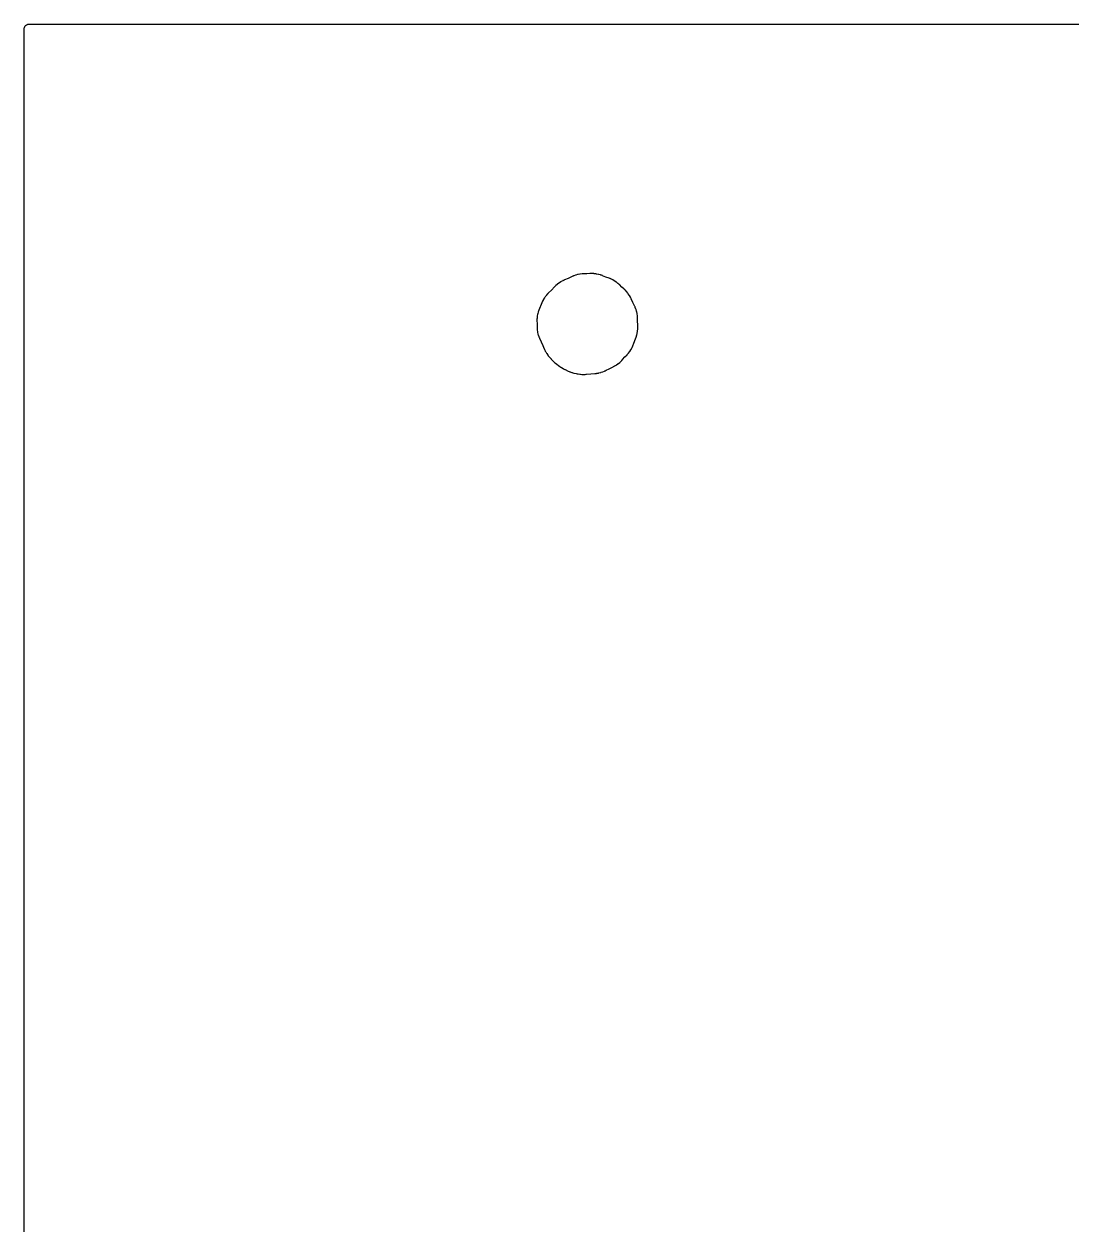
# Model space of a CAD drawing. Header units: millimetres. Extents: x 0 to 300, y 0 to 300.
# Drawn here: x -0.1 to 112.9, y 170.6 to 300.1 of the extents above; entities that cross this region are included whole.
import ezdxf

# ---------------------------------------------------------------- set-up
doc = ezdxf.new("R2010")
doc.units = ezdxf.units.MM
doc.layers.add('CUT', color=7, linetype='CONTINUOUS')

msp = doc.modelspace()

# ---------------------------------------------------------------- linework, layer by layer
at = {"layer": 'CUT'}
msp.add_lwpolyline([(-0.0625, 1.4375), (-0.0625, 298.5625), (-0.0625, 299.4478), (-0.0589, 299.5212), (-0.0503, 299.5794), (-0.036, 299.6365), (-0.0162, 299.6918), (0.009, 299.745), (0.0392, 299.7954), (0.0743, 299.8427), (0.1137, 299.8863), (0.1573, 299.9257), (0.2046, 299.9608), (0.255, 299.991), (0.3082, 300.0162), (0.3635, 300.036), (0.4206, 300.0503), (0.4788, 300.0589), (0.5522, 300.0625), (1.4375, 300.0625), (298.5476, 300.0625)], dxfattribs=at)
msp.add_lwpolyline([(55.2419, 267.1738), (55.246, 267.1144), (55.2489, 267.0841), (55.2721, 266.89), (55.2824, 266.8298), (55.2846, 266.82), (55.2865, 266.8094), (55.3186, 266.6684), (55.3246, 266.6417), (55.3251, 266.6398), (55.3292, 266.6221), (55.3457, 266.5636), (55.408, 266.3791), (55.4184, 266.3505), (55.4402, 266.2953), (55.446, 266.2813), (55.4846, 266.1904), (55.4907, 266.1764), (55.8402, 265.4082), (56.0096, 265.033), (56.0155, 265.0202), (56.0364, 264.9766), (56.0689, 264.9053), (56.0749, 264.8925), (56.1148, 264.8101), (56.121, 264.7974), (56.1462, 264.7485), (56.1596, 264.7237), (56.2495, 264.567), (56.2798, 264.5195), (56.384, 264.372), (56.4008, 264.3493), (56.4346, 264.3059), (56.4434, 264.2949), (56.5014, 264.224), (56.5104, 264.2132), (56.736, 263.95), (56.7465, 263.9381), (56.8154, 263.8619), (56.8262, 263.8503), (56.8688, 263.8056), (56.8912, 263.7833), (57.0407, 263.6422), (57.0643, 263.6211), (57.1114, 263.5811), (57.1236, 263.571), (57.2037, 263.5066), (57.2161, 263.4968), (57.6729, 263.1488), (57.686, 263.1391), (57.772, 263.0772), (57.7854, 263.0678), (57.838, 263.0321), (57.8655, 263.0145), (58.0468, 262.9052), (58.0752, 262.8891), (58.1314, 262.8593), (58.1459, 262.8519), (58.2408, 262.8048), (58.2555, 262.7977), (58.5763, 262.6491), (58.5914, 262.6424), (58.6901, 262.6), (58.7053, 262.5936), (58.7653, 262.5698), (58.7963, 262.5584), (58.876, 262.5317), (58.9855, 262.4925), (59.0167, 262.4822), (59.078, 262.464), (59.0938, 262.4595), (59.1967, 262.4318), (59.2126, 262.4278), (59.4354, 262.3745), (59.4502, 262.3711), (59.547, 262.3505), (59.562, 262.3476), (59.6204, 262.3367), (59.6505, 262.3319), (59.8439, 262.3059), (59.9006, 262.3012), (60.047, 262.2857), (60.1115, 262.2823), (60.3184, 262.2828), (60.3507, 262.2837), (60.4136, 262.2872), (60.4297, 262.2883), (60.5343, 262.297), (60.5504, 262.2986), (61.0167, 262.3499), (61.455, 262.3805), (61.4691, 262.3816), (61.5605, 262.3902), (61.5746, 262.3917), (61.6294, 262.3981), (61.6574, 262.402), (61.836, 262.4316), (61.8913, 262.4434), (62.064, 262.489), (62.1179, 262.506), (62.1279, 262.5096), (62.2736, 262.5543), (62.3266, 262.5733), (62.4935, 262.6423), (62.5193, 262.6536), (62.5691, 262.677), (62.5818, 262.6831), (62.6638, 262.7239), (62.6763, 262.7304), (62.9983, 262.9002), (63.4421, 263.1127), (63.4542, 263.1186), (63.5324, 263.1582), (63.5443, 263.1645), (63.5908, 263.1893), (63.6143, 263.2026), (63.7628, 263.2909), (63.8079, 263.3205), (63.946, 263.4204), (63.9806, 263.4478), (64.0086, 263.468), (64.145, 263.5758), (64.1865, 263.6118), (64.3142, 263.7332), (64.3337, 263.7526), (64.3708, 263.7914), (64.3802, 263.8014), (64.4406, 263.8673), (64.4498, 263.8775), (64.6986, 264.162), (64.934, 264.4072), (64.9441, 264.4181), (65.0093, 264.4894), (65.0192, 264.5005), (65.0573, 264.5444), (65.0762, 264.5673), (65.1939, 264.7172), (65.2283, 264.7657), (65.3292, 264.9243), (65.3294, 264.9247), (65.3597, 264.9719), (65.453, 265.1347), (65.48, 265.1876), (65.5579, 265.3612), (65.5694, 265.3886), (65.5905, 265.4426), (65.5957, 265.4565), (65.6286, 265.5472), (65.6334, 265.5612), (65.7641, 265.9517), (65.8966, 266.2951), (65.9018, 266.3091), (65.9343, 266.4), (65.9391, 266.414), (65.9573, 266.4691), (65.9659, 266.4976), (66.0165, 266.6811), (66.0295, 266.7391), (66.0613, 266.9242), (66.0645, 266.9506), (66.0685, 266.9735), (66.092, 267.1588), (66.0965, 267.2177), (66.1017, 267.4069), (66.1018, 267.4365), (66.1005, 267.4941), (66.1, 267.5089), (66.0955, 267.6048), (66.0947, 267.6195), (66.0667, 268.0122), (66.0557, 268.406), (66.0551, 268.4207), (66.0501, 268.5156), (66.0492, 268.5302), (66.0448, 268.5872), (66.0418, 268.6163), (66.0184, 268.8023), (66.0082, 268.8599), (65.9673, 269.0402), (65.9612, 269.0621), (65.9548, 269.091), (65.9059, 269.2699), (65.8877, 269.3257), (65.8207, 269.5013), (65.8096, 269.5285), (65.7866, 269.5809), (65.7805, 269.5943), (65.7401, 269.6806), (65.7337, 269.6938), (65.5606, 270.0413), (65.3846, 270.4375), (65.3785, 270.4506), (65.3384, 270.5354), (65.3321, 270.5484), (65.3067, 270.5987), (65.2931, 270.6242), (65.2021, 270.7853), (65.1714, 270.8341), (65.0667, 270.9836), (65.0314, 271.0293), (65.0224, 271.0399), (64.917, 271.1767), (64.8794, 271.221), (64.7521, 271.3568), (64.7318, 271.3775), (64.691, 271.417), (64.6805, 271.427), (64.6111, 271.491), (64.6003, 271.5007), (64.3706, 271.7027), (64.1002, 271.9637), (64.09, 271.9734), (64.0227, 272.0353), (64.0123, 272.0447), (63.971, 272.0809), (63.9495, 272.099), (63.8087, 272.2115), (63.7631, 272.2445), (63.6144, 272.342), (63.5868, 272.3583), (63.5432, 272.3868), (63.3893, 272.4776), (63.3393, 272.504), (63.1752, 272.5809), (63.1494, 272.5923), (63.0983, 272.6133), (63.0852, 272.6186), (62.9995, 272.6516), (62.9863, 272.6565), (62.6363, 272.7819), (62.2886, 272.926), (62.2745, 272.9316), (62.1825, 272.9671), (62.1683, 272.9723), (62.1124, 272.9922), (62.0836, 273.0017), (61.8974, 273.0576), (61.8385, 273.0721), (61.6501, 273.1084), (61.6022, 273.1151), (61.5889, 273.1177), (61.3989, 273.1448), (61.3385, 273.1504), (61.1441, 273.1583), (61.1138, 273.1587), (61.0545, 273.1581), (61.0393, 273.1578), (60.9407, 273.1543), (60.9256, 273.1536), (60.5886, 273.1331), (60.2865, 273.1296), (60.2719, 273.1292), (60.1773, 273.1258), (60.1627, 273.1251), (60.1059, 273.1216), (60.0769, 273.1192), (59.8912, 273.0989), (59.8337, 273.0897), (59.6533, 273.052), (59.6522, 273.0517), (59.646, 273.0507), (59.5899, 273.0391), (59.4144, 272.994), (59.3596, 272.9771), (59.1868, 272.9145), (59.1601, 272.9041), (59.1084, 272.8826), (59.0952, 272.8769), (59.0101, 272.839), (58.9971, 272.833), (58.5783, 272.6343), (58.1722, 272.4624), (58.1595, 272.4568), (58.0769, 272.4196), (58.0643, 272.4137), (58.0152, 272.3902), (57.9903, 272.3776), (57.833, 272.293), (57.7852, 272.2643), (57.6384, 272.1668), (57.6156, 272.1501), (57.5781, 272.1255), (57.4365, 272.0227), (57.3932, 271.9882), (57.2598, 271.8713), (57.2395, 271.8526), (57.2005, 271.8151), (57.1906, 271.8054), (57.1273, 271.7416), (57.1176, 271.7317), (56.7712, 271.3664), (56.4729, 271.0759), (56.4626, 271.0656), (56.3962, 270.9977), (56.3861, 270.9872), (56.3473, 270.9454), (56.3279, 270.9236), (56.2071, 270.7806), (56.1717, 270.7342), (56.1021, 270.6334), (56.068, 270.5901), (56.0356, 270.5445), (55.9399, 270.396), (55.9118, 270.3476), (55.8292, 270.1887), (55.8169, 270.1636), (55.794, 270.114), (55.7883, 270.1013), (55.7521, 270.0179), (55.7467, 270.005), (55.4276, 269.2201), (55.4221, 269.2059), (55.387, 269.1129), (55.3818, 269.0985), (55.3621, 269.0422), (55.3528, 269.013), (55.2979, 268.825), (55.2838, 268.7655), (55.2488, 268.5755), (55.2407, 268.5149), (55.225, 268.3196), (55.2234, 268.2891), (55.2216, 268.2294), (55.2213, 268.2141), (55.221, 268.1148), (55.2211, 268.0995), (55.2287, 267.746), (55.2364, 267.3034), (55.2369, 267.2881), (55.2411, 267.1891)], close=True, dxfattribs=at)

doc.saveas('drawing.dxf')
